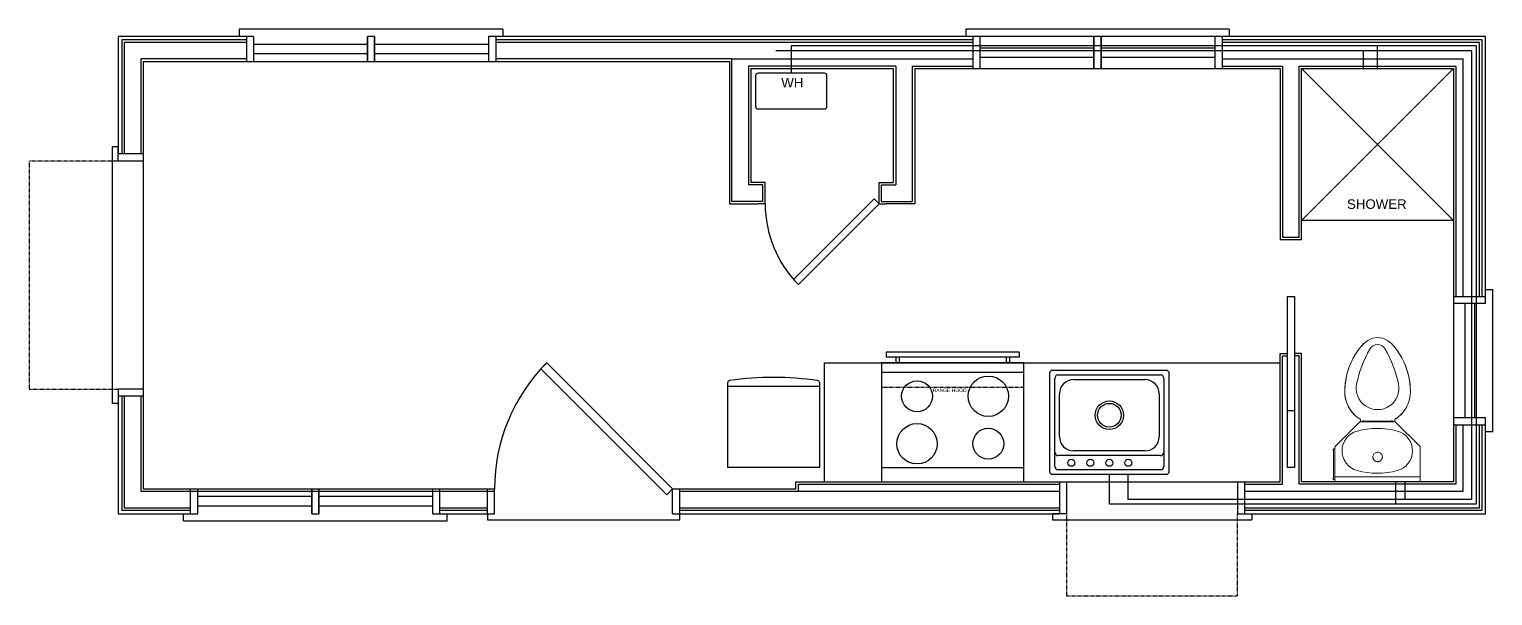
# Model space of a CAD drawing. Header units: inches. Extents: x -183 to 3029, y -67 to 1072.
# Drawn here: x 1129.3 to 1437.6, y -67.3 to 52 of the extents above; entities that cross this region are included whole.
import ezdxf

# ---------------------------------------------------------------- set-up
doc = ezdxf.new("R2010")
doc.units = ezdxf.units.IN
doc.header["$LTSCALE"] = 0.25
doc.header["$MEASUREMENT"] = 0
doc.linetypes.add('HIDDEN2', pattern=[0.1875, 0.125, -0.0625])
for name, color, linetype in [('Cold Water Line', 5, 'Continuous'), ('Hidden Line', 7, 'HIDDEN2'), ('Hot Water Line', 1, 'Continuous'), ('Plumbing', 4, 'Continuous')]:
    doc.layers.add(name, color=color, linetype=linetype)
doc.layers.add('P-SANR-FIXT', color=7, linetype='Continuous', lineweight=9)
doc.styles.get("Standard").update_dxf_attribs({"font": 'arial.ttf'})

# ---------------------------------------------------------------- blocks, each defined once
blk = doc.blocks.new('FamilyGeomCombi__2530-Back0')
at = {"layer": 'P-SANR-FIXT'}
for p, q in [((-4.14, 27.61), (-4.1, 27.67)), ((4.1, 27.66), (4.14, 27.6)), ((-6.11, 23.79), (-6.09, 23.84)), ((6.1, 23.83), (6.11, 23.79)), ((-6.7, 21.42), (-6.7, 21.45)), ((6.7, 21.46), (6.71, 21.4)), ((-6.72, 17.39), (-6.72, 17.41)), ((-6.17, 15.89), (-6.18, 15.91)), ((6.18, 15.91), (6.17, 15.89)), ((6.72, 17.41), (6.72, 17.4)), ((-3.8, 12.57), (-8.95, 7.43)), ((-5.29, 14.56), (-5.3, 14.57)), ((-3.88, 13.29), (-3.9, 13.3)), ((3.68, 12.63), (-3.68, 12.63)), ((-3.63, 13.15), (-3.63, 12.63)), ((-3.25, 12.78), (-3.13, 12.78)), ((-3.25, 12.78), (-3.25, 12.63)), ((-2.86, 12.79), (-3.14, 12.79)), ((-3.14, 12.79), (-3.14, 12.78)), ((-3.13, 12.78), (3.12, 12.78)), ((-2.86, 12.78), (-2.86, 12.79)), ((3.14, 12.79), (2.86, 12.79)), ((2.86, 12.79), (2.86, 12.78)), ((3.12, 12.78), (3.25, 12.78)), ((3.14, 12.78), (3.14, 12.79)), ((3.25, 12.63), (3.25, 12.78)), ((3.62, 12.63), (3.62, 13.15)), ((8.95, 7.43), (3.8, 12.57)), ((3.9, 13.3), (3.88, 13.28)), ((5.31, 14.57), (5.29, 14.55)), ((-9.32, 6.83), (-9.32, 6.55)), ((-9.3, 6.83), (-9.32, 6.83)), ((-9.32, 6.55), (-9.3, 6.55)), ((-9.3, 6.81), (-9.3, 6.94)), ((-9, 6.94), (-9.3, 6.94)), ((-9.3, 0.56), (-9.3, 6.81)), ((-9, 7.3), (-9, 1)), ((9, 1), (9, 7.3)), ((-9.32, 0.83), (-9.32, 0.55)), ((-9.3, 0.83), (-9.32, 0.83)), ((-9.32, 0.55), (-9.3, 0.55)), ((-9.3, 0.44), (-9.3, 0.56)), ((-9.3, 0.44), (-9, 0.44)), ((9, 1), (-9, 1)), ((-9, 1), (-9, 0)), ((9, 0), (9, 1))]:
    blk.add_line(p, q, dxfattribs=at)
for points in [[(-4.1, 27.67), (-3.87, 27.97), (-3.52, 28.42), (-3.14, 28.85), (-2.93, 29.07)], [(2.93, 29.07), (2.08, 29.77), (1.08, 30.22), (0, 30.4), (-1.08, 30.22), (-2.08, 29.77), (-2.93, 29.07)], [(2.93, 29.07), (3.31, 28.65), (3.68, 28.22), (4.03, 27.76), (4.1, 27.66)], [(-6.09, 23.84), (-5.95, 24.22), (-5.73, 24.77), (-5.49, 25.31), (-5.23, 25.85), (-5.12, 26.06)], [(-5.12, 26.06), (-4.83, 26.55), (-4.53, 27.04), (-4.21, 27.51), (-4.14, 27.61)], [(4.14, 27.6), (4.36, 27.3), (4.67, 26.82), (4.96, 26.33), (5.12, 26.06)], [(5.12, 26.06), (5.39, 25.53), (5.64, 24.99), (5.87, 24.44), (6.08, 23.89), (6.1, 23.83)], [(-6.7, 21.45), (-6.61, 21.94), (-6.48, 22.52), (-6.33, 23.09), (-6.15, 23.66), (-6.11, 23.79)], [(6.11, 23.79), (6.26, 23.32), (6.42, 22.75), (6.56, 22.17), (6.68, 21.59), (6.7, 21.46)], [(-6.91, 18.99), (-6.89, 19.58), (-6.86, 20.18), (-6.8, 20.77), (-6.72, 21.36), (-6.7, 21.42)], [(-6.72, 17.41), (-6.76, 17.56), (-6.81, 17.83), (-6.85, 18.11), (-6.88, 18.38), (-6.9, 18.66), (-6.91, 18.93), (-6.91, 18.99)], [(6.71, 21.4), (6.77, 21.01), (6.84, 20.42), (6.88, 19.82), (6.9, 19.23), (6.91, 18.99)], [(6.91, 18.99), (6.9, 18.71), (6.88, 18.44), (6.86, 18.16), (6.82, 17.89), (6.77, 17.62), (6.72, 17.41)], [(-6.18, 15.91), (-6.22, 16), (-6.34, 16.25), (-6.44, 16.5), (-6.54, 16.76), (-6.62, 17.03), (-6.69, 17.29), (-6.72, 17.39)], [(-5.3, 14.57), (-5.33, 14.6), (-5.51, 14.82), (-5.67, 15.04), (-5.82, 15.27), (-5.96, 15.51), (-6.1, 15.75), (-6.17, 15.89)], [(6.17, 15.89), (6.13, 15.8), (5.99, 15.56), (5.85, 15.32), (5.7, 15.09), (5.54, 14.87), (5.37, 14.65), (5.31, 14.57)], [(6.72, 17.4), (6.71, 17.35), (6.64, 17.08), (6.56, 16.82), (6.46, 16.56), (6.36, 16.3), (6.25, 16.05), (6.18, 15.91)], [(-4.14, 13.46), (-4.36, 13.63), (-4.57, 13.81), (-4.77, 14), (-4.97, 14.19), (-5.15, 14.39), (-5.29, 14.56)], [(-3.9, 13.3), (-3.97, 13.35), (-4.08, 13.42), (-4.14, 13.46)], [(-3.63, 13.15), (-3.74, 13.21), (-3.86, 13.27), (-3.88, 13.29)], [(3.88, 13.28), (3.8, 13.24), (3.68, 13.18), (3.62, 13.15)], [(4.14, 13.46), (4.03, 13.38), (3.92, 13.31), (3.9, 13.3)], [(5.29, 14.55), (5.19, 14.44), (5.01, 14.23), (4.81, 14.04), (4.61, 13.85), (4.4, 13.67), (4.18, 13.5), (4.14, 13.46)]]:
    blk.add_lwpolyline(points, dxfattribs=at)
for centre, radius, start, end in [((7.43, 19.26), 14.27, 136.5661, 151.5709), ((20.07, 15.5), 25, 150.2175, 168.2522), ((0, 26.99), 1.88, 29.7825, 150.2175), ((-20.07, 15.5), 25, 11.7478, 29.7825), ((-7.43, 19.26), 14.27, 28.4291, 43.4339), ((7.94, 18.99), 14.84, 151.5709, 180), ((-7.94, 18.99), 14.84, 0, 28.4291), ((0, 18.99), 6.91, 180, 233.187), ((0, 19.68), 4.5, 168.2522, 11.7478), ((0, 18.99), 6.91, 306.813, 0), ((-2.12, 16.15), 3.36, 233.187, 243.4805), ((-3.68, 12.45), 0.172, 90, 135), ((2.12, 16.15), 3.36, 296.5195, 306.813), ((3.68, 12.45), 0.172, 45, 90), ((-3.19, 6.5), 4.3, 104.8974, 180), ((-0.07, -5.23), 16.44, 75.1026, 104.8974), ((3.05, 6.5), 4.3, 0, 75.1026), ((-8.83, 7.3), 0.172, 135, 180), ((-3.19, 6.5), 4.3, 180, 255.1026), ((3.05, 6.5), 4.3, 284.8974, 360), ((8.83, 7.3), 0.172, 0, 45), ((-0.07, 18.23), 16.44, 255.1026, 284.8974)]:
    blk.add_arc(centre, radius, start, end, dxfattribs=at)
for points, start_tangent, end_tangent in [([(1.01, 5.22), (0.96, 5.52), (0.82, 5.8), (0.6, 6.02), (0.32, 6.17), (0.01, 6.22), (-0.3, 6.17), (-0.59, 6.02), (-0.81, 5.8), (-0.95, 5.52), (-0.99, 5.22)], (0, 1), (0, -1)), ([(-0.99, 5.22), (-0.98, 5.05), (-0.93, 4.88), (-0.9, 4.8), (-0.86, 4.73), (-0.82, 4.65), (-0.77, 4.58), (-0.71, 4.52), (-0.65, 4.46), (-0.58, 4.41), (-0.5, 4.36), (-0.43, 4.32), (-0.34, 4.28), (-0.17, 4.24), (0.01, 4.22), (0.19, 4.23), (0.36, 4.28), (0.44, 4.32), (0.52, 4.36), (0.59, 4.41), (0.66, 4.46), (0.72, 4.52), (0.78, 4.58), (0.83, 4.65), (0.88, 4.73), (0.92, 4.8), (0.95, 4.88), (0.99, 5.05), (1.01, 5.22)], (0, -1), (0, 1))]:
    blk.add_spline(points, degree=3, dxfattribs=dict(at, start_tangent=start_tangent, end_tangent=end_tangent))

msp = doc.modelspace()

# ---------------------------------------------------------------- linework, layer by layer
for p, q in [((1175.08, 50.49), (1148.08, 50.49)), ((1175.08, 49.74), (1148.83, 49.74)), ((1229.08, 51.99), (1173.58, 51.99)), ((1173.58, 51.99), (1173.58, 50.49)), ((1176.58, 50.49), (1173.58, 50.49)), ((1175.08, 50.49), (1175.08, 45.24)), ((1176.58, 50.49), (1176.58, 45.24)), ((1200.58, 45.24), (1200.58, 50.49)), ((1200.58, 50.49), (1200.58, 45.24)), ((1202.08, 50.49), (1200.58, 50.49)), ((1202.08, 45.24), (1202.08, 50.49)), ((1202.08, 50.49), (1202.08, 45.24)), ((1229.08, 50.49), (1226.08, 50.49)), ((1226.08, 50.49), (1226.08, 45.24)), ((1436.08, 50.49), (1227.58, 50.49)), ((1227.58, 50.49), (1227.58, 45.24)), ((1328.08, 49.74), (1227.58, 49.74)), ((1229.08, 51.99), (1229.08, 50.49)), ((1382.08, 51.99), (1326.58, 51.99)), ((1326.58, 51.99), (1326.58, 50.49)), ((1329.58, 50.49), (1326.58, 50.49)), ((1328.08, 50.49), (1328.08, 43.74)), ((1329.58, 50.49), (1329.58, 43.74)), ((1353.58, 43.74), (1353.58, 50.49)), ((1353.58, 50.49), (1353.58, 43.74)), ((1355.08, 50.49), (1353.58, 50.49)), ((1355.08, 43.74), (1355.08, 50.49)), ((1355.08, 50.49), (1355.08, 43.74)), ((1382.08, 50.49), (1379.08, 50.49)), ((1379.08, 50.49), (1379.08, 43.74)), ((1380.58, 50.49), (1380.58, 43.74)), ((1435.33, 49.74), (1380.58, 49.74)), ((1382.08, 51.99), (1382.08, 50.49)), ((1435.33, -4.26), (1435.33, 49.74)), ((1436.08, -4.26), (1436.08, 50.49)), ((1175.08, 49.24), (1149.33, 49.24)), ((1176.58, 48.87), (1200.58, 48.87)), ((1176.58, 48.87), (1200.58, 48.87)), ((1176.58, 46.87), (1200.58, 46.87)), ((1176.58, 46.87), (1200.58, 46.87)), ((1202.08, 48.87), (1226.08, 48.87)), ((1202.08, 48.87), (1226.08, 48.87)), ((1202.08, 46.87), (1226.08, 46.87)), ((1202.08, 46.87), (1226.08, 46.87)), ((1328.08, 49.24), (1227.58, 49.24)), ((1329.58, 48.12), (1353.58, 48.12)), ((1329.58, 48.12), (1353.58, 48.12)), ((1355.08, 48.12), (1379.08, 48.12)), ((1355.08, 48.12), (1379.08, 48.12)), ((1434.83, 49.24), (1380.58, 49.24)), ((1434.83, -4.26), (1434.83, 49.24)), ((1153.33, 45.24), (1276.83, 45.24)), ((1277.33, 45.74), (1227.58, 45.74)), ((1276.83, 45.24), (1276.83, 15.24)), ((1277.33, 15.74), (1277.33, 45.74)), ((1277.33, 45.74), (1328.08, 45.74)), ((1311.83, 44.24), (1280.83, 44.24)), ((1280.83, 44.24), (1280.83, 19.24)), ((1281.33, 43.74), (1311.33, 43.74)), ((1281.33, 43.74), (1311.33, 43.74)), ((1281.33, 43.74), (1281.33, 19.74)), ((1311.33, 43.74), (1311.33, 19.74)), ((1311.83, 44.24), (1311.83, 19.24)), ((1315.33, 44.24), (1315.33, 15.74)), ((1315.33, 44.24), (1328.08, 44.24)), ((1315.83, 43.74), (1315.83, 15.24)), ((1315.83, 43.74), (1392.83, 43.74)), ((1329.58, 46.12), (1353.58, 46.12)), ((1329.58, 46.12), (1353.58, 46.12)), ((1355.08, 46.12), (1379.08, 46.12)), ((1355.08, 46.12), (1379.08, 46.12)), ((1380.58, 45.74), (1431.33, 45.74)), ((1380.58, 44.24), (1393.33, 44.24)), ((1392.83, 43.74), (1392.83, 7.74)), ((1393.33, 44.24), (1393.33, 8.24)), ((1396.83, 45.74), (1431.33, 45.74)), ((1396.83, 8.24), (1396.83, 44.24)), ((1396.83, 44.24), (1429.83, 44.24)), ((1397.33, 7.74), (1397.33, 43.74)), ((1397.33, 43.74), (1429.33, 43.74)), ((1397.33, 43.74), (1429.33, 11.74)), ((1429.33, 43.74), (1397.33, 11.74)), ((1429.33, 43.74), (1429.33, -43.26)), ((1429.83, 44.24), (1429.83, -4.26)), ((1431.33, -4.26), (1431.33, 45.74)), ((1148.08, 27.24), (1146.83, 27.24)), ((1146.83, 27.24), (1146.83, -26.76)), ((1148.08, 24.24), (1148.08, 27.24)), ((1153.33, 25.74), (1148.08, 25.74)), ((1153.33, 24.24), (1148.08, 24.24)), ((1283.83, 19.24), (1280.83, 19.24)), ((1284.33, 19.74), (1281.33, 19.74)), ((1283.83, 15.74), (1283.83, 19.24)), ((1284.33, 15.24), (1284.33, 19.74)), ((1308.33, 15.24), (1308.33, 19.74)), ((1308.33, 19.74), (1311.33, 19.74)), ((1308.83, 15.74), (1308.83, 19.24)), ((1308.83, 19.24), (1311.83, 19.24)), ((1283.83, 15.74), (1277.33, 15.74)), ((1307.27, 16.31), (1290.3, -0.66)), ((1307.27, 16.31), (1308.33, 15.24)), ((1308.83, 15.74), (1315.33, 15.74)), ((1276.83, 15.24), (1282.83, 15.24)), ((1284.33, 15.24), (1282.83, 15.24)), ((1308.33, 15.24), (1291.36, -1.73)), ((1308.33, 15.24), (1309.83, 15.24)), ((1315.83, 15.24), (1309.83, 15.24)), ((1392.83, 7.74), (1397.33, 7.74)), ((1393.33, 8.24), (1396.83, 8.24)), ((1291.36, -1.73), (1290.3, -0.66)), ((1436.08, -2.76), (1437.58, -2.76)), ((1436.08, -5.76), (1436.08, -2.76)), ((1437.58, -32.76), (1437.58, -2.76)), ((1429.33, -4.26), (1436.08, -4.26)), ((1436.08, -5.76), (1429.33, -5.76)), ((1431.71, -5.76), (1431.71, -29.76)), ((1433.71, -5.76), (1433.71, -29.76)), ((1296.83, -18.26), (1392.83, -18.26)), ((1296.83, -43.26), (1296.83, -18.26)), ((1338.83, -18.26), (1308.83, -18.26)), ((1308.83, -18.26), (1308.83, -43.26)), ((1337.83, -16.01), (1309.83, -16.01)), ((1309.83, -16.01), (1309.83, -17.01)), ((1337.83, -17.01), (1309.83, -17.01)), ((1311.83, -17.01), (1311.83, -18.26)), ((1312.58, -17.01), (1312.58, -18.26)), ((1335.08, -17.01), (1335.08, -18.26)), ((1335.83, -17.01), (1335.83, -18.26)), ((1337.83, -16.01), (1337.83, -17.01)), ((1338.83, -43.26), (1338.83, -18.26)), ((1392.83, -43.26), (1392.83, -16.26)), ((1392.83, -16.26), (1394.33, -16.26)), ((1393.33, -43.76), (1393.33, -16.76)), ((1393.33, -16.76), (1394.33, -16.76)), ((1397.33, -16.26), (1395.83, -16.26)), ((1396.83, -16.76), (1395.83, -16.76)), ((1396.83, -43.76), (1396.83, -16.76)), ((1397.33, -43.26), (1397.33, -16.26)), ((1338.83, -20.26), (1308.83, -20.26)), ((1338.83, -41.76), (1338.83, -19.76)), ((1345.33, -40.01), (1345.33, -21.51)), ((1346.08, -20.76), (1367.58, -20.76)), ((1368.33, -21.51), (1368.33, -40.01)), ((1153.33, -23.76), (1148.08, -23.76)), ((1148.08, -23.76), (1148.08, -26.76)), ((1295.83, -23.21), (1276.43, -23.21)), ((1349.33, -21.76), (1364.33, -21.76)), ((1148.08, -26.76), (1146.83, -26.76)), ((1153.33, -25.26), (1148.08, -25.26)), ((1346.33, -33.76), (1346.33, -24.76)), ((1367.33, -24.76), (1367.33, -33.76)), ((1394.33, -28.26), (1395.83, -28.26)), ((1429.33, -29.76), (1436.08, -29.76)), ((1436.08, -32.76), (1436.08, -29.76)), ((1429.33, -31.26), (1436.08, -31.26)), ((1429.83, -31.26), (1429.83, -43.76)), ((1434.83, -48.76), (1434.83, -31.26)), ((1437.58, -32.76), (1436.08, -32.76)), ((1364.33, -36.76), (1349.33, -36.76)), ((1367.58, -37.76), (1346.08, -37.76)), ((1276.43, -40.21), (1295.83, -40.21)), ((1308.83, -40.26), (1338.83, -40.26)), ((1367.58, -40.76), (1346.08, -40.76)), ((1163.33, -50.01), (1163.33, -44.76)), ((1164.83, -50.01), (1164.83, -44.76)), ((1188.83, -44.76), (1188.83, -50.01)), ((1188.83, -50.01), (1188.83, -44.76)), ((1190.33, -44.76), (1190.33, -50.01)), ((1190.33, -50.01), (1190.33, -44.76)), ((1214.33, -50.01), (1214.33, -44.76)), ((1215.83, -50.01), (1215.83, -44.76)), ((1225.83, -50.01), (1225.83, -44.76)), ((1227.33, -50.01), (1227.33, -44.76)), ((1264.83, -50.01), (1264.83, -44.76)), ((1266.33, -50.01), (1266.33, -44.76)), ((1291.33, -45.26), (1346.33, -45.26)), ((1308.83, -43.26), (1338.83, -43.26)), ((1346.33, -43.26), (1346.33, -50.01)), ((1347.83, -43.26), (1347.83, -50.01)), ((1383.83, -43.26), (1383.83, -50.01)), ((1385.33, -43.26), (1385.33, -50.01)), ((1385.33, -43.76), (1393.33, -43.76)), ((1429.83, -43.76), (1396.83, -43.76)), ((1429.33, -43.26), (1397.33, -43.26)), ((1188.83, -46.38), (1164.83, -46.38)), ((1188.83, -46.38), (1164.83, -46.38)), ((1188.83, -48.38), (1164.83, -48.38)), ((1188.83, -48.38), (1164.83, -48.38)), ((1214.33, -46.38), (1190.33, -46.38)), ((1214.33, -46.38), (1190.33, -46.38)), ((1214.33, -48.38), (1190.33, -48.38)), ((1214.33, -48.38), (1190.33, -48.38)), ((1266.33, -48.76), (1346.33, -48.76)), ((1385.33, -48.76), (1434.83, -48.76)), ((1161.83, -50.01), (1164.83, -50.01)), ((1161.83, -51.51), (1161.83, -50.01)), ((1161.83, -51.51), (1217.33, -51.51)), ((1188.83, -50.01), (1190.33, -50.01)), ((1214.33, -50.01), (1217.33, -50.01)), ((1217.33, -51.51), (1217.33, -50.01)), ((1225.83, -50.01), (1225.83, -51.26)), ((1225.83, -51.26), (1266.33, -51.26)), ((1266.33, -51.26), (1266.33, -50.01)), ((1347.83, -50.01), (1344.83, -50.01)), ((1344.83, -50.01), (1344.83, -51.26)), ((1344.83, -51.26), (1386.83, -51.26)), ((1383.83, -50.01), (1386.83, -50.01)), ((1386.83, -50.01), (1386.83, -51.26))]:
    msp.add_line(p, q)
for points in [[(1148.08, 50.49), (1148.08, 25.74)], [(1148.83, 49.74), (1148.83, 25.74)], [(1149.33, 49.24), (1149.33, 25.74)], [(1175.08, 45.74), (1152.83, 45.74), (1152.83, 25.74)], [(1153.33, 45.24), (1153.33, -44.76), (1227.33, -44.76)], [(1286.13, -21.31), (1286.03, -21.31)], [(1148.08, -25.26), (1148.08, -50.01), (1163.33, -50.01)], [(1148.83, -25.26), (1148.83, -49.26), (1163.33, -49.26)], [(1149.33, -25.26), (1149.33, -48.76), (1163.33, -48.76)], [(1152.83, -25.26), (1152.83, -45.26), (1227.33, -45.26)], [(1152.83, -25.26), (1152.83, -45.26), (1163.33, -45.26)], [(1385.33, -49.26), (1435.33, -49.26), (1435.33, -31.26)], [(1385.33, -45.26), (1431.33, -45.26), (1431.33, -31.26)], [(1385.33, -50.01), (1436.08, -50.01), (1436.08, -31.51)], [(1215.83, -45.26), (1225.83, -45.26)], [(1264.83, -44.76), (1290.83, -44.76), (1290.83, -43.26), (1392.83, -43.26)], [(1266.33, -45.26), (1291.33, -45.26), (1291.33, -43.76), (1346.33, -43.76)], [(1215.83, -48.76), (1225.83, -48.76)], [(1215.83, -49.26), (1225.83, -49.26)], [(1266.33, -49.26), (1346.33, -49.26)], [(1215.83, -50.01), (1227.33, -50.01)], [(1264.83, -50.01), (1346.33, -50.01)]]:
    msp.add_lwpolyline(points)
for points in [[(1397.33, 43.74), (1429.33, 43.74), (1429.33, 11.74), (1397.33, 11.74)], [(1394.33, -40.26), (1394.33, -4.26), (1395.83, -4.26), (1395.83, -40.26)], [(1238.32, -18.24), (1264.83, -44.76), (1263.6, -45.99), (1237.08, -19.48)]]:
    msp.add_lwpolyline(points, close=True)
for points in [[(1282.83, 35.24), (1296.83, 35.24, 0.414214), (1297.33, 35.74), (1297.33, 42.24, 0.414214), (1296.83, 42.74), (1282.83, 42.74, 0.414214), (1282.33, 42.24), (1282.33, 35.74, 0.414214)], [(1344.33, -41.26), (1344.33, -20.26, -0.414214), (1344.83, -19.76), (1368.83, -19.76, -0.414214), (1369.33, -20.26), (1369.33, -41.26, -0.414214), (1368.83, -41.76), (1344.83, -41.76, -0.414214)]]:
    msp.add_lwpolyline(points, format="xyb", close=True)
msp.add_lwpolyline([(1295.83, -40.21), (1295.83, -22.46, 0.373249), (1295.41, -21.97, 0.070654), (1276.86, -21.95, 0.373695), (1276.43, -22.45), (1276.43, -40.21)], format="xyb")
for centre, radius in [((1331.33, -25.26), 4.25), ((1316.33, -25.26), 3.25), ((1356.83, -29.26), 3), ((1356.83, -29.26), 2.5), ((1316.33, -35.26), 4.25), ((1331.33, -35.26), 3.25), ((1348.83, -39.26), 0.75), ((1352.83, -39.26), 0.75), ((1356.83, -39.26), 0.75), ((1360.83, -39.26), 0.75)]:
    msp.add_circle(centre, radius)
for centre, radius, start, end in [((1308.33, 15.24), 24, 180, 225), ((1264.83, -44.76), 37.5, 135, 180), ((1346.08, -21.51), 0.75, 90, 180), ((1367.58, -21.51), 0.75, 0, 90), ((1349.33, -24.76), 3, 90, 180), ((1364.33, -24.76), 3, 0, 90), ((1349.33, -33.76), 3, 180, 270), ((1364.33, -33.76), 3, 270, 0), ((1346.08, -37.01), 0.75, 180, 270), ((1346.08, -40.01), 0.75, 180, 270), ((1367.58, -37.01), 0.75, 270, 0), ((1367.58, -40.01), 0.75, 270, 0)]:
    msp.add_arc(centre, radius, start, end)
at = {"layer": 'Cold Water Line'}
for p, q in [((1433.08, 47.49), (1286.58, 47.49)), ((1410.33, 43.74), (1410.33, 47.49)), ((1433.08, 47.49), (1433.08, -47.01)), ((1360.83, -47.01), (1360.83, -41.76)), ((1419.08, -43.26), (1419.08, -47.01)), ((1433.08, -47.01), (1360.83, -47.01))]:
    msp.add_line(p, q, dxfattribs=at)
at = {"layer": 'Hidden Line'}
msp.add_line((1308.83, -23.38), (1338.83, -23.38), dxfattribs=at)
for points in [[(1148.08, 24.24), (1129.33, 24.24), (1129.33, -23.76), (1148.08, -23.76)], [(1347.83, -50.01), (1347.83, -67.26), (1383.83, -67.26), (1383.83, -50.01)]]:
    msp.add_lwpolyline(points, dxfattribs=at)
at = {"layer": 'Hot Water Line'}
for p, q in [((1434.08, 48.49), (1289.83, 48.49)), ((1289.83, 48.49), (1289.83, 42.74)), ((1413.33, 43.74), (1413.33, 48.49)), ((1434.08, 48.49), (1434.08, -48.01)), ((1356.83, -48.01), (1356.83, -41.76)), ((1417.08, -43.26), (1417.08, -48.01)), ((1434.08, -48.01), (1356.83, -48.01))]:
    msp.add_line(p, q, dxfattribs=at)

# ---------------------------------------------------------------- block references
at = {"layer": 'Plumbing'}
msp.add_blockref('FamilyGeomCombi__2530-Back0', (1413.33, -43.26), dxfattribs=at)

# ---------------------------------------------------------------- texts
for s, height, p in [('WH', 2, (1287.73, 39.74)), ('SHOWER', 2, (1406.89, 14.19)), ('RANGE HOOD', 0.75, (1319.62, -24.39))]:
    msp.add_text(s, height=height).set_placement(p)

doc.saveas('drawing.dxf')
